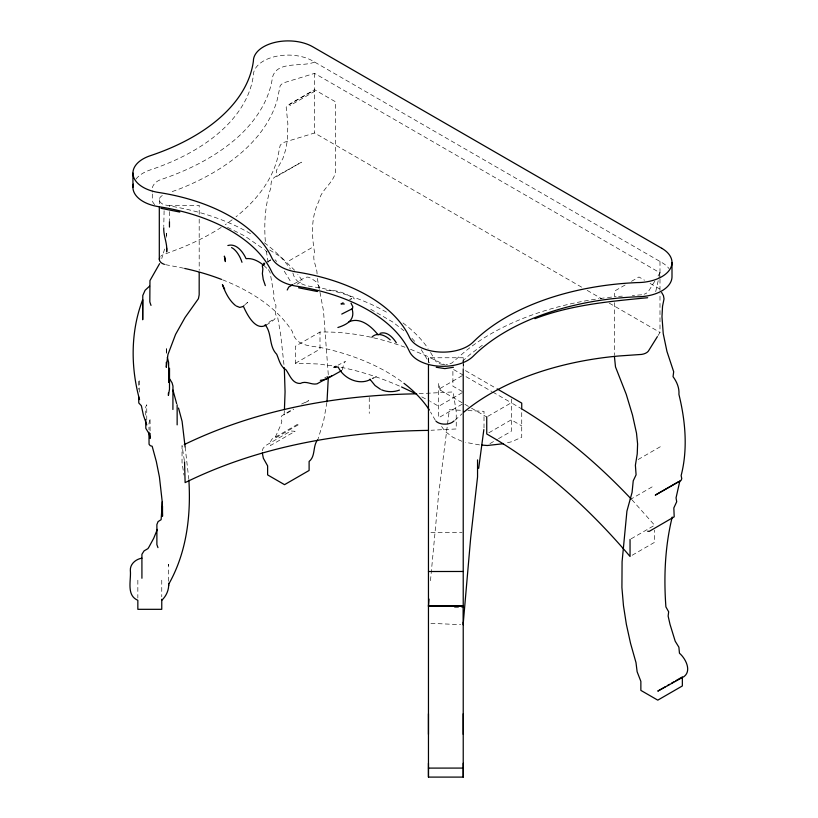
<?xml version="1.0" encoding="UTF-8"?>
<svg xmlns="http://www.w3.org/2000/svg" width="818" height="818" viewBox="0 0 818 818"><rect width="100%" height="100%" fill="white"/><g stroke="black" fill="none" stroke-linecap="round" stroke-linejoin="round"><path stroke-width="0.61" stroke-dasharray="4.09 3.07" d="M428.458 362.671L428.458 357.763L463.223 357.763L463.223 360.319M463.223 367.568L463.223 363.898M463.223 362.671L463.223 357.763M317.077 273.907C317.087 266.586 311.781 260.073 314.603 252.598C311.627 235.441 310.85 217.312 318.887 201.208C320.983 189.193 334.674 182.608 335.584 170.676L335.584 101.841L314.562 89.704L289.981 103.896L289.981 105.573L314.562 91.381L312.21 91.299L287.629 105.491L286.188 107.148L287.854 123.712L287.435 139.725L285.768 149.428L283.008 158.201L276.3 170.676L276.924 176.361L301.505 162.168L275.012 176.954C271.361 178.897 270.646 183.569 271.044 187.312C264.776 205.502 263.836 225.093 265.564 244.112M166.463 237.22L166.657 231.801L166.657 235.564M284.337 411.086L284.071 414.849L293.693 409.297M430.483 580.708L438.642 494.103L449.348 409.767L461.73 410.319M326.903 402.384L323.611 421.137L318.141 438.652M655.699 291.678L658.919 277.527M659.185 276.351L659.993 272.813L314.562 73.375L284.869 82.454A10.215 5.9 0 0 0 280.104 86.043L277.343 99.377A231.647 133.743 0 0 1 180.185 188.692L169.602 192.557M262.414 450.687L262.936 448.663L265.124 445.861L289.705 431.669L291.28 431.004L295.094 431.311L270.502 445.503L270.502 441.628L272.036 439.072L297.2 424.522L299.347 424.215L274.766 438.407L280.952 424.542L281.842 421.423L281.126 418.796L281.576 415.984L293.048 408.98M164.602 249.05L161.739 258.529M164.101 210.768L163.764 226.555M342.272 369.767L343.949 363.223L345.544 361.259L338.12 365.135M350.789 299.531L351.638 298.498L349.501 299.582M654.789 281.198L648.919 290.625A10.215 5.9 0 0 1 644.155 294.214M658.04 275.952L659.993 272.813M658.04 335.564L659.993 332.425L659.993 293.1M462.477 361.3L469.624 354.777L482.589 345.063M454.982 420.248L462.119 413.734M245.267 304.46L247.721 302.333L243.324 306.126M267.783 261.77L270.85 259.746M267.496 262.128L270.615 260.073M266.126 325.032C272.2 321.903 282.322 313.089 267.077 323.529M297.057 284.194L302.527 280.973L297.783 274.214M293.693 284.122L305.216 277.374L307.926 277.067L311.034 278.232L316.259 281.873L320.912 289.306M289.388 260.645L313.979 246.453M404.961 347.221C377.824 337.282 348.979 331.362 319.991 332.047L295.41 346.239L295.41 363.274L317.834 363.969L332.875 365.912M295.41 363.274L319.991 349.081L319.991 332.047M301.607 404.041L308.652 400.656L303.314 403.744M462.231 375.656L438.714 389.235L463.816 403.734M625.075 285.022L614.39 291.188L614.39 296.29M631.496 281.32L638.97 276.995L644.502 280.196M462.231 392.691L438.714 406.27L430.442 401.577M462.231 404.153L438.714 417.732L438.642 383.233L440.299 390.503M487.814 416.352L511.322 402.773L521.731 408.888L521.731 437.272L511.649 441.74L504.604 443.417M488.878 432.763L511.322 419.808L521.731 425.922M489.951 443.612L497.436 439.286M498.499 438.673L511.322 431.27L511.322 397.098M638.132 459.522L660.576 446.567M629.983 499.665L654.564 485.473M631.118 538.827L654.625 525.248L632.202 500.054M632.181 555.238L654.625 542.283L654.625 530.115M324.511 378.08L330.789 374.654M372.711 378.529L376.464 376.669L372.098 378.366M581.639 287.179L314.562 132.986L284.869 142.066A10.215 5.9 0 0 0 280.104 145.655L277.343 158.989A231.647 133.743 0 0 1 236.054 216.76M314.562 62.025C302.537 67.485 276.781 60.184 272.466 77.444C269.255 100.532 255.584 120.747 238.764 136.309C216.801 156.126 189.929 169.684 162.097 179.193C156.269 180.696 150.809 185.584 152.291 192.118M326.402 290.738C336.433 289.275 346.311 293.488 354.501 298.948M641.69 294.807L632.324 295.482M618.592 296.392L622.334 296.147M419.164 393.683L453.162 391.945L456.239 411.935L456.239 428.959L431.055 430.258M430.943 532.498L461.986 532.498M467.916 410.595L484.011 411.311L484.011 428.335M454.45 607.345L463.121 607.733M430.933 623.336L460.646 624.655M479.522 444.91L465.319 442.303M341.065 367.313C361.505 371.423 381.382 378.069 400.442 386.505M165.522 264.674L182.158 267.895A184.275 106.391 0 0 1 184.674 268.437M410.513 349.296L426.147 355.748L445.258 365.084M227.537 227.363L244.521 235.87L264.388 249.541M461.853 441.239L452.896 437.272L445.166 431.454L440.299 424.675M269.684 249.981L281.423 257.384L294.592 270.247M421.802 396.894L429.409 400.994M370.779 309.316L392.63 321.934L403.898 330.697M462.262 391.485L452.896 386.178L452.896 369.143L491.679 391.433M650.034 283.386L659.993 289.132M587.16 290.37L601.506 298.652M609.226 303.11L659.993 332.425M465.483 370.626L496.045 388.274M492.773 392.057L511.322 402.773M464.91 404.358L470.37 407.507M471.465 408.141L486.741 416.965M265.308 250.38L267.159 252.046M263.785 265.4L267.946 269.408M411.945 338.315L415.125 341.832M275.073 259.715L276.668 261.474M421.198 349.634L429.348 362.814M435.38 420.35L430.565 412.057M284.275 271.187L291.689 283.335M154.602 204.664L152.874 202.261L152.291 199.694L152.291 193.385M430.565 352.446L435.994 361.597A10.215 5.9 0 0 0 447.487 364.347M292.895 272.967C295.748 285.768 309.347 286.3 319.828 287.762A184.275 106.391 0 0 1 387.098 312.507M268.447 269.623L270.114 272.742L273.918 294.091L273.273 297.22L275.952 305.492L275.554 314.409L277.752 317.67L280.697 334.705L284.327 367.926M319.991 292.312L323.488 310.932L328.304 374.838M319.286 289.511L317.159 277.2M268.151 262.22L266.371 251.269M184.347 460.595L182.036 445.606L182.036 462.63L183.968 475.125M185.124 446.996L188.794 478.827M166.555 352.343L166.299 347.231L166.299 354.767M168.641 565.708L168.631 564.267L168.641 582.017M659.993 261.453L659.993 277.885M659.993 279.153L659.993 291.832M614.39 302.66L614.39 354.93M463.223 361.587L463.223 367.967M428.458 357.763L428.458 362.865M369.255 397.568L369.255 413.387M314.562 73.375L314.562 132.986M199.193 214.255L199.193 205.328L169.459 205.328L169.459 207.005M199.193 219.132L199.193 270.349M169.459 211.596L169.459 220.809M161.759 580.218L161.759 596.772M159.305 199.694L159.305 206.034M150.083 430.912L150.083 418.366L148.978 423.468L148.978 429.736M146.759 419.849L146.759 404.798L145.747 406.924L145.716 416.157M139.561 392.078L139.561 379.542L138.651 381.75L138.651 389.276M137.843 580.218L137.843 598.019M162.291 195.522A10.215 5.9 0 0 0 164.408 204.797L182.158 208.283A184.275 106.391 0 0 1 251.484 234.234M264.347 242.762A184.275 106.391 0 0 1 290.39 268.979M402.998 322.967A184.275 106.391 0 0 1 428.059 348.458M449.961 363.754A10.215 5.9 0 0 0 452.078 362.824L463.898 352.497A231.647 133.743 0 0 1 598.96 298.682M600.177 298.509A231.647 133.743 0 0 1 606.281 297.711M607.508 297.558A231.647 133.743 0 0 1 616.118 296.627M232.148 219.786A231.647 133.743 0 0 1 225.267 224.705M221.157 227.435A231.647 133.743 0 0 1 180.185 248.304L162.291 255.124A10.215 5.9 0 0 0 160.676 256.351M222.629 279.838A184.275 106.391 0 0 1 292.302 331.484C295.789 345.462 307.813 345.574 319.828 347.374A184.275 106.391 0 0 1 402.998 382.579M135.952 179.122A34.765 20.072 0 0 1 150.318 169.899A207.291 119.684 0 0 0 253.396 75.164A34.765 20.072 0 0 1 274.858 56.616A34.765 20.072 0 0 1 312.742 60.972L661.813 262.506A34.765 20.072 0 0 1 668.991 268.529"/><path stroke-width="1.23" d="M463.223 763.286L463.223 777.1L428.458 777.1L428.458 763.286M428.458 734.349L428.458 713.777M428.458 365.125L428.458 777.1M463.223 734.349L463.223 713.777M463.223 368.795L463.223 607.549M172.905 409.491L172.966 386.055L172.046 382.783L169.755 379.071M162.363 501.771L161.115 519.696L158.078 521.587L156.882 524.553L156.882 544.624L157.956 547.62M284.419 409.828L285.063 391.894L284.327 367.926M168.641 583.275C169.132 589.635 166.412 595.985 161.759 600.289M428.458 606.189L429.01 599.073M327.036 401.239L328.315 377.323M679.86 480.933L676.046 497.876L676.701 501.751L673.838 507.927L674.196 516.843L649.226 531.373L647.641 531.23M478.673 468.366L483.847 429.593M264.061 263.018L263.335 264.868M672.222 517.037C664.993 546.363 663.695 576.874 665.903 606.905L668.664 611.813L668.132 616.056L670.024 624.379L675.208 641.22L678.889 647.202L679.461 653.234C685.474 658.326 691.895 670.586 684.073 676.558L657.774 691.128L665.259 686.813M287.22 289.991L288.774 287.016L292.609 284.756M157.353 529.379L153.692 538.326L148.999 546.956L147.946 548.633L144.08 550.872L141.913 554.307L141.923 578.254M317.711 439.767C312.445 446.086 315.86 456.076 309.112 461.444L309.112 470.473L284.531 484.665L267.619 474.9L267.619 465.871L263.365 458.264L262.312 453.029M159.602 263.662L149.96 280.605L149.817 301.893L151.003 305.4M657.386 336.617L648.919 350.237A10.215 5.9 0 0 1 641.69 354.409L618.592 356.004A231.647 133.743 0 0 0 463.898 412.098M341.566 370.677L325.993 379.347L320.329 380.37M454.01 420.973L452.078 422.425A10.215 5.9 0 0 1 435.994 421.209M149.602 286.126L145.093 290.288L142.782 295.513L142.69 319.756L142.69 299.685C130.573 331.229 130.553 367.272 139.561 399.613M337.885 327.507C347.701 324.357 355.288 319.623 352.067 308.856M242.823 306.576L239.766 307.425L236.065 305.922M264.715 263.805L262.281 265.748L262.864 268.815L262.384 273.652L263.243 279.521L265.329 285.615M266.126 325.032C255.513 331.627 246.688 313.867 243.324 306.126M331.086 376.075L331.689 375.718M678.797 481.546L655.279 495.125L681.026 480.463L681.772 478.714L681.138 475.555C687.999 448.949 685.392 420.83 678.93 394.419C679.482 388.018 676.813 381.73 673.05 376.679L673.674 371.709L666.967 351.495L663.234 333.672L661.977 316.75L662.539 306.249L664.032 298.897L663.439 295.635L661.629 292.445M667.396 685.576L669.533 684.339M671.67 683.102L673.807 681.875M675.944 680.637L682.355 676.936L682.355 685.954L657.774 700.147L640.862 690.392L640.862 681.363L637.13 671.762L635.995 662.6L630.545 643.347L626.363 624.318L623.469 605.678L621.915 587.569L622.079 561.721L626.925 511.117L632.079 492.385L633.234 480.82L636.087 474.829L635.392 465.217L637.232 453.939L637.6 443.949L636.506 433.172L632.488 415.012L626.23 394.276L615.504 366.934L614.39 356.208M330.002 376.679L317.016 383.836C311.29 385.186 306.075 380.298 300.247 383.478C292.231 383.632 289.838 375.073 285.973 369.767C280.247 366.484 279.132 359.818 276.719 354.286C268.57 346.096 272.23 333.212 265.114 324.807M335.993 366.239L333.877 367.354L338.192 366.996C343.376 378.386 359.03 385.748 370.503 379.419M343.1 302.813L340.973 303.897L344.317 304.01M184.275 444.573C256.474 409.613 336.842 395.043 416.648 393.816M341.75 314.081L352.507 308.611L352.793 306.699L351.024 303.181M348.989 321.811C360.237 316.709 371.576 326.556 378.12 334.91M399.491 390.084C393.795 392.221 387.221 392.211 381.597 389.828M534.962 318.672C571.015 304.838 609.676 301.392 647.662 297.721M227.864 245.523C236.31 242.987 243.007 251.893 246.054 258.662C252.65 257.874 258.856 261.351 263.785 265.4M380.022 333.345C386.934 330.973 392.957 337.497 396.321 342.773M141.923 558.183C135.952 559.072 130.001 563.97 130.338 570.443C131.33 580.044 125.992 595.351 137.843 600.289L137.843 609.318L161.759 609.318L161.759 599.277M453.458 367.262L444.849 368.601L436.229 367.262M503.428 443.704L487.313 445.503L481.935 445.094M428.54 430.391C345.022 431.413 260.574 445.503 185.124 482.62L184.541 461.843M428.458 571.516L463.223 571.475M428.458 605.749L463.223 605.749M428.458 606.312L463.223 606.312M428.458 768.102L463.223 768.082M179.776 212.056L160.901 208.304M317.445 291.535L298.57 287.783M401.566 386.975L413.918 392.804M380.462 389.296L375.073 385.544L369.91 379.204M497.139 388.898L521.731 403.1L521.731 408.888C562.375 433.479 598.756 464.655 631.312 499.133M235.287 305.359C228.907 300.022 225.257 292.292 222.414 284.654L224.694 289.163M146.759 424.869L143.447 415.411L141.361 405.728L138.794 402.998L138.651 396.802M176.637 403.611L172.956 390.084M178.498 408.039L182.097 421.403L185.124 446.996M167.342 357.415L168.631 362.425L168.631 382.497M188.876 480.064C191.064 515.79 186.586 552.794 168.631 584.338L168.641 585.78M671.997 262.506L671.997 276.699A34.765 20.072 0 0 1 637.232 296.77A207.291 119.684 0 0 0 473.141 356.28A34.765 20.072 0 0 1 438.489 366.147A34.765 20.072 0 0 1 409.45 351.433A159.919 92.332 0 0 0 296.372 286.157A34.765 20.072 0 0 1 271.791 271.965A159.919 92.332 0 0 0 158.702 206.678A34.765 20.072 0 0 1 133.365 184.142M630.044 539.44L630.044 556.475C589.226 508.428 541.731 465.278 486.741 434L486.741 416.965M477.548 459.91L477.548 476.935L470.667 538.019L463.121 624.768L463.121 607.733M463.223 622.12L463.223 777.1M199.193 272.568L199.173 294.879L198.416 298.682L185.052 317.507L175.573 334.419L167.925 354.613L166.299 367.302L166.299 362.292M177.148 404.798L177.148 424.869M169.52 368.202L169.5 389.245L168.406 395.452L168.406 392.947M169.459 221.637L169.459 227.077M166.657 248.11L166.657 251.872C167.618 243.478 163.334 235.993 163.764 227.813M162.506 506.199L162.506 516.24L162.087 500.534L159.438 477.078L156.34 461.577L152.168 446.239L150.256 445.698L149.06 444.246L148.978 432.252M159.305 207.302L159.305 259.296M150.083 433.417L150.083 438.438L149.254 434.01L145.829 428.366L145.716 419.931M132.935 173.089L132.935 187.281M231.566 247.588A16.789 7.771 68.4 0 1 241.985 262.292M371.842 337.261A16.789 11.299 50 0 1 390.237 339.889M164.408 264.408A10.215 5.9 0 0 1 159.653 257.772M184.674 268.437A184.275 106.391 0 0 1 221.514 279.408M403.969 383.325A184.275 106.391 0 0 1 429.338 409.992M661.813 248.314L312.742 46.779A34.765 20.072 0 0 0 274.858 42.424A34.765 20.072 0 0 0 253.396 60.972A207.291 119.684 0 0 1 150.318 155.706A34.765 20.072 0 0 0 133.232 175.717A34.765 20.072 0 0 0 158.702 192.486A159.919 92.332 0 0 1 271.791 257.762A34.765 20.072 0 0 0 296.372 271.954A159.919 92.332 0 0 1 409.45 337.241A34.765 20.072 0 0 0 438.489 351.955A34.765 20.072 0 0 0 473.141 342.088A207.291 119.684 0 0 1 637.232 282.578A34.765 20.072 0 0 0 669.349 270.185A34.765 20.072 0 0 0 661.813 248.314M225.308 259.93L224.367 256.116L225.369 261.576L225.308 259.93"/></g></svg>
